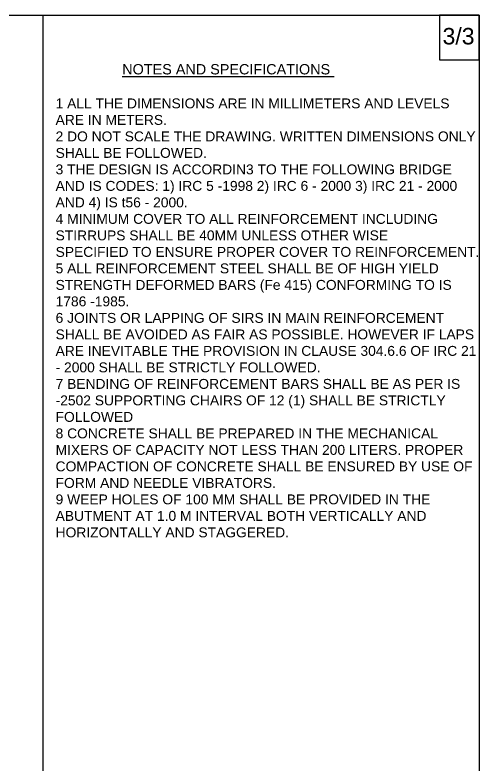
# Model space of a CAD drawing. Header units: millimetres. Extents: x -53248195 to -53221053, y 22139671 to 22157478.
# Drawn here: x -53226681 to -53221053, y 22148385 to 22157478 of the extents above; entities that cross this region are included whole.
import ezdxf

# ---------------------------------------------------------------- set-up
doc = ezdxf.new("R2010")
doc.units = ezdxf.units.MM
doc.header["$MEASUREMENT"] = 0
doc.layers.add('DIMENSION', color=7, linetype='Continuous')
doc.layers.add('TEXT', color=7, linetype='Continuous')
doc.styles.get("Standard").update_dxf_attribs({"font": 'arial.ttf', "height": 60})

msp = doc.modelspace()

# ---------------------------------------------------------------- linework, layer by layer
at = {"layer": 'DIMENSION', "color": 0}
for points in [[(-53221052.6, 22139670.9), (-53248194.7, 22139670.9), (-53248194.7, 22157477.5), (-53221052.6, 22157477.5)], [(-53221052.6, 22157477.5), (-53221530, 22157477.5), (-53221530, 22156932.1), (-53221052.6, 22156932.1)]]:
    msp.add_lwpolyline(points, close=True, dxfattribs=at)
at = {"layer": 'DIMENSION'}
msp.add_lwpolyline([(-53226335.3, 22143104.8), (-53226341.1, 22145178.6), (-53226341.1, 22145954.3), (-53226341.1, 22157477.5)], dxfattribs=at)

# ---------------------------------------------------------------- texts
at = {"layer": 'DIMENSION', "color": 0}
msp.add_text('3/3', height=200, dxfattribs=at).set_placement((-53221494.9, 22157120.7))
at = {"layer": 'DIMENSION', "color": 0, "insert": (-53226188.7, 22156465.9), "char_height": 120, "width": 5105.919, "attachment_point": 1}
msp.add_mtext('1 ALL THE DIMENSIONS ARE IN MILLIMETERS AND LEVELS ARE IN METERS. \\P2 DO NOT SCALE THE DRAWING. WRITTEN DIMENSIONS ONLY SHALL BE FOLLOWED. \\P3 THE DESIGN IS ACCORDIN3 TO THE FOLLOWING BRIDGE AND IS CODES: 1) IRC 5 -1998 2) IRC 6 - 2000 3) IRC 21 - 2000 AND 4) IS t56 - 2000. \\P4 MINIMUM COVER TO ALL REINFORCEMENT INCLUDING STIRRUPS SHALL BE 40MM UNLESS OTHER WISE \\PSPECIFIED TO ENSURE PROPER COVER TO REINFORCEMENT. \\P5 ALL REINFORCEMENT STEEL SHALL BE OF HIGH YIELD STRENGTH DEFORMED BARS (Fe 415) CONFORMING TO IS 1786 -1985. \\P6 JOINTS OR LAPPING OF SIRS IN MAIN REINFORCEMENT SHALL BE AVOIDED AS FAIR AS POSSIBLE. HOWEVER IF LAPS ARE INEVITABLE THE PROVISION IN CLAUSE 304.6.6 OF IRC 21 - 2000 SHALL BE STRICTLY FOLLOWED. \\P7 BENDING OF REINFORCEMENT BARS SHALL BE AS PER IS -2502 SUPPORTING CHAIRS OF 12 (1) SHALL BE STRICTLY FOLLOWED \\P8 CONCRETE SHALL BE PREPARED IN THE MECHANICAL MIXERS OF CAPACITY NOT LESS THAN 200 LITERS. PROPER COMPACTION OF CONCRETE SHALL BE ENSURED BY USE OF FORM AND NEEDLE VIBRATORS. \\P9 WEEP HOLES OF 100 MM SHALL BE PROVIDED IN THE ABUTMENT AT 1.0 M INTERVAL BOTH VERTICALLY AND HORIZONTALLY AND STAGGERED. ', dxfattribs=at)
at = {"layer": 'TEXT', "color": 0}
msp.add_text('%%UNOTES AND SPECIFICATIONS ', height=125, dxfattribs=at).set_placement((-53225380.4, 22156757.3))

doc.saveas('drawing.dxf')
